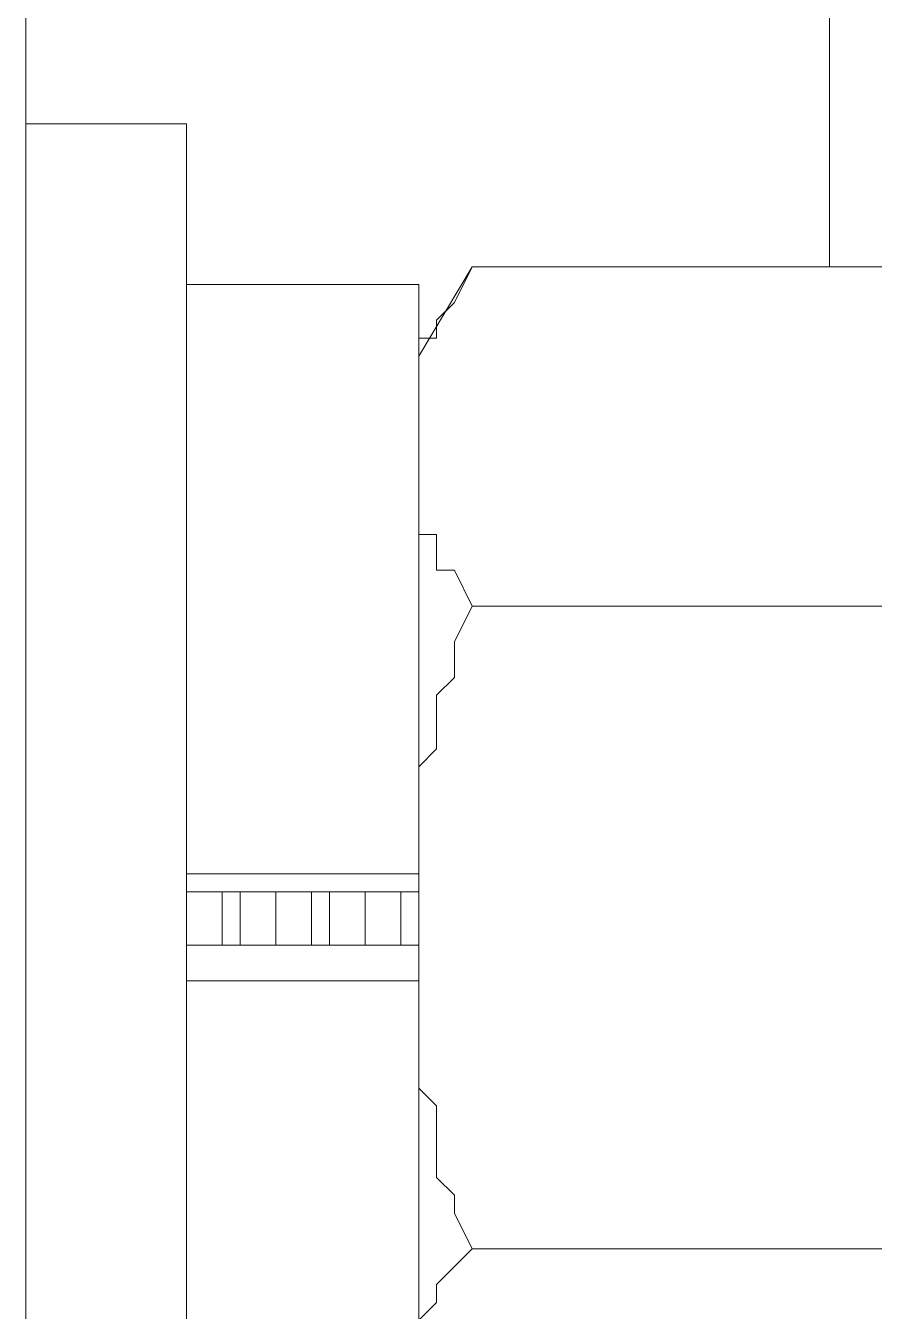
# Model space of a CAD drawing. Header units: millimetres. Extents: x 1341 to 37388, y -13954 to 1849.
# Drawn here: x 29644.12 to 29659.15, y 345.6 to 368.38 of the extents above; entities that cross this region are included whole.
import ezdxf

# ---------------------------------------------------------------- set-up
doc = ezdxf.new("R2010")
doc.units = ezdxf.units.MM
doc.layers.add('COMPONENTE', color=3, linetype='Continuous')

# ---------------------------------------------------------------- blocks, each defined once
blk = doc.blocks.new('TRANFORMADOR_IP00_TRAEL_VISTA_FRONT')
at = {"layer": 'COMPONENTE', "linetype": 'Continuous', "lineweight": 0}
for points in [[(5219.95, 3453.333), (5219.95, 3559.613)], [(5234.184, 3531.462), (5234.184, 3489.076)], [(5222.797, 3491.607), (5219.95, 3491.607)], [(5222.797, 3477.373), (5222.797, 3491.607)], [(5227.858, 3489.076), (5226.909, 3487.495)], [(5227.541, 3488.443), (5227.858, 3489.076)], [(5227.858, 3489.076), (5238.296, 3489.076)], [(5226.909, 3488.76), (5222.797, 3488.76)], [(5226.909, 3478.322), (5226.909, 3488.76)], [(5227.225, 3488.127), (5227.541, 3488.443)], [(5227.541, 3488.443), (5227.541, 3488.443)], [(5227.225, 3487.811), (5227.225, 3488.127)], [(5227.225, 3488.127), (5227.225, 3488.127)], [(5226.909, 3487.495), (5226.909, 3487.811)], [(5226.909, 3487.811), (5227.225, 3487.811)], [(5226.909, 3487.178), (5226.909, 3487.495)], [(5226.909, 3487.495), (5226.909, 3487.495)], [(5226.909, 3486.862), (5226.909, 3487.178)], [(5226.909, 3486.546), (5226.909, 3486.862)], [(5226.909, 3486.862), (5226.909, 3486.862)], [(5226.909, 3486.229), (5226.909, 3486.546)], [(5226.909, 3486.546), (5226.909, 3486.546)], [(5226.909, 3485.913), (5226.909, 3486.229)], [(5226.909, 3485.597), (5226.909, 3485.913)], [(5226.909, 3485.28), (5226.909, 3485.597)], [(5226.909, 3485.597), (5226.909, 3485.597)], [(5226.909, 3484.964), (5226.909, 3485.28)], [(5226.909, 3485.28), (5226.909, 3485.28)], [(5226.909, 3484.648), (5226.909, 3484.964)], [(5226.909, 3484.331), (5226.909, 3484.648)], [(5226.909, 3484.648), (5226.909, 3484.648)], [(5227.225, 3484.331), (5226.909, 3484.331)], [(5227.225, 3484.015), (5227.225, 3484.331)], [(5226.909, 3484.015), (5226.909, 3483.699)], [(5227.225, 3483.699), (5227.225, 3484.015)], [(5227.541, 3483.699), (5227.225, 3483.699)], [(5227.858, 3483.066), (5227.541, 3483.699)], [(5227.541, 3483.699), (5227.541, 3483.699)], [(5222.797, 3482.75), (5222.797, 3483.066)], [(5227.541, 3482.434), (5227.858, 3483.066)], [(5227.858, 3483.066), (5238.296, 3483.066)], [(5227.541, 3482.117), (5227.541, 3482.434)], [(5227.541, 3481.801), (5227.541, 3482.117)], [(5227.225, 3481.485), (5227.541, 3481.801)], [(5227.225, 3481.168), (5227.225, 3481.485)], [(5227.225, 3480.536), (5227.225, 3481.168)], [(5226.909, 3480.219), (5227.225, 3480.536)], [(5226.909, 3479.903), (5226.909, 3480.219)], [(5226.909, 3479.587), (5226.909, 3479.903)], [(5226.909, 3479.27), (5226.909, 3479.587)], [(5226.909, 3478.954), (5226.909, 3479.27)], [(5226.909, 3478.638), (5226.909, 3478.954)], [(5226.909, 3478.005), (5226.909, 3478.638)], [(5226.909, 3478.638), (5226.909, 3478.638)], [(5222.797, 3478.322), (5226.909, 3478.322)], [(5226.909, 3478.322), (5226.909, 3478.322)], [(5226.909, 3477.373), (5226.909, 3478.322)], [(5226.909, 3478.005), (5222.797, 3478.005)], [(5223.429, 3477.056), (5223.429, 3478.005)], [(5223.746, 3477.056), (5223.746, 3478.005)], [(5224.378, 3477.056), (5224.378, 3478.005)], [(5225.011, 3477.056), (5225.011, 3478.005)], [(5225.327, 3477.056), (5225.327, 3478.005)], [(5225.96, 3477.056), (5225.96, 3478.005)], [(5226.593, 3477.056), (5226.593, 3478.005)], [(5226.909, 3477.373), (5226.909, 3478.005)], [(5226.909, 3478.005), (5226.909, 3478.005)], [(5226.909, 3477.056), (5226.909, 3478.005)], [(5222.797, 3463.139), (5222.797, 3477.373)], [(5226.909, 3476.74), (5226.909, 3477.373)], [(5226.909, 3476.424), (5226.909, 3477.373)], [(5226.909, 3477.056), (5222.797, 3477.056)], [(5226.909, 3476.424), (5226.909, 3476.74)], [(5222.797, 3476.424), (5226.909, 3476.424)], [(5226.909, 3465.985), (5226.909, 3476.424)], [(5226.909, 3476.107), (5226.909, 3476.424)], [(5226.909, 3475.475), (5226.909, 3476.107)], [(5226.909, 3474.842), (5226.909, 3475.475)], [(5226.909, 3475.475), (5226.909, 3475.475)], [(5226.909, 3474.526), (5226.909, 3474.842)], [(5227.225, 3474.21), (5226.909, 3474.526)], [(5227.225, 3473.893), (5227.225, 3474.21)], [(5227.225, 3473.577), (5227.225, 3473.893)], [(5227.225, 3472.944), (5227.225, 3473.577)], [(5227.541, 3472.628), (5227.225, 3472.944)], [(5227.541, 3472.312), (5227.541, 3472.628)], [(5227.858, 3471.679), (5227.541, 3472.312)], [(5226.909, 3471.363), (5226.909, 3471.995)], [(5227.541, 3471.363), (5227.858, 3471.679)], [(5227.858, 3471.679), (5238.296, 3471.679)], [(5227.225, 3471.046), (5227.541, 3471.363)], [(5227.541, 3471.363), (5227.541, 3471.363)], [(5227.225, 3470.73), (5227.225, 3471.046)], [(5226.909, 3470.414), (5227.225, 3470.73)], [(5227.225, 3470.73), (5227.225, 3470.73)]]:
    blk.add_lwpolyline(points, dxfattribs=at)

msp = doc.modelspace()

# ---------------------------------------------------------------- block references
at = {"linetype": 'ByBlock'}
msp.add_blockref('TRANFORMADOR_IP00_TRAEL_VISTA_FRONT', (24424.173, -3124.971), dxfattribs=at)

doc.saveas('drawing.dxf')
